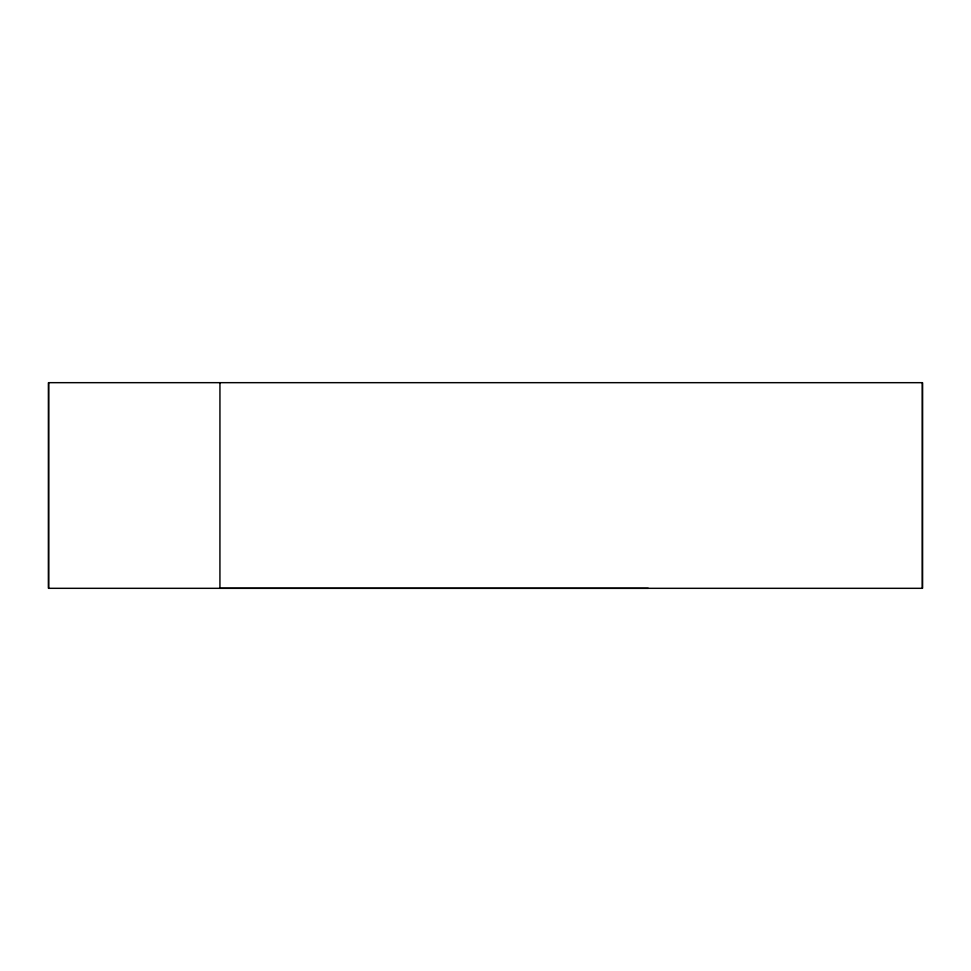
<?xml version="1.0" encoding="UTF-8"?>
<svg xmlns="http://www.w3.org/2000/svg" width="971" height="971" viewBox="0 0 971 971"><rect width="100%" height="100%" fill="white"/><g stroke="black" fill="none" stroke-linecap="round" stroke-linejoin="round"><path stroke-width="1.46" d="M48.574 382.635L48.55 588.317L922.438 588.317L922.45 382.683L48.55 382.671L48.55 588.317M219.944 382.647L219.931 588.292L648.264 588.317M922.438 382.708L922.426 588.365"/></g></svg>
